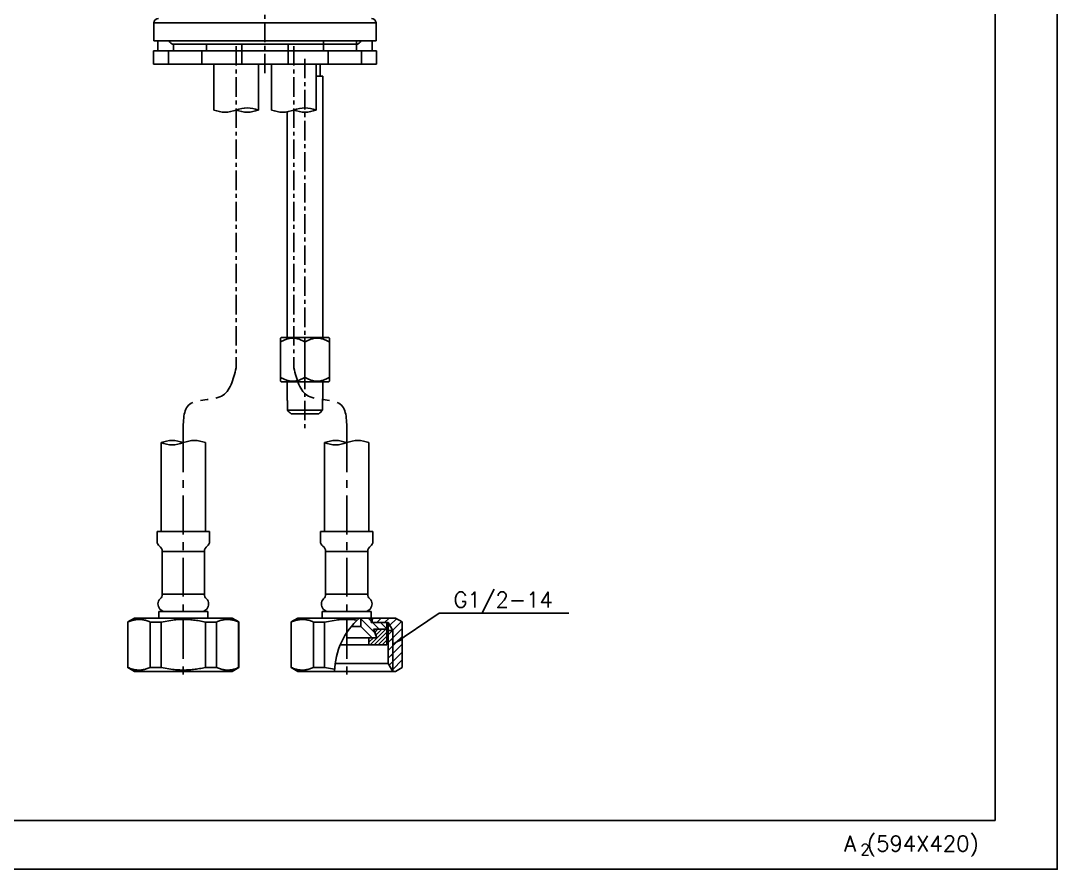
# Model space of a CAD drawing. Extents: x -4603 to -4009, y -5222 to -4802.
# Drawn here: x -4242.6 to -4009.2, y -5222.1 to -5031 of the extents above; entities that cross this region are included whole.
import ezdxf

# ---------------------------------------------------------------- set-up
doc = ezdxf.new("R2010")
doc.units = 0
doc.header["$LTSCALE"] = 7
doc.linetypes.add('CENTER', pattern=[2, 1.25, -0.25, 0.25, -0.25])
doc.layers.get('0').update_dxf_attribs({"color": 2, "linetype": 'CONTINUOUS'})
for name, color, linetype in [('CL', 1, 'CENTER'), ('D', 2, 'CONTINUOUS'), ('DIM', 2, 'CONTINUOUS'), ('DWG', 7, 'CONTINUOUS'), ('TXT', 4, 'CONTINUOUS')]:
    doc.layers.add(name, color=color, linetype=linetype)
doc.styles.add('GHS', font='ROMANS.shx', dxfattribs={"bigfont": 'GHS.shx'})
doc.dimstyles.new('ISO-25', dxfattribs={"dimtxt": 2.5, "dimasz": 2.5, "dimexe": 1.25, "dimexo": 0.625, "dimtad": 1, "dimtxsty": 'Standard', "dimcen": 2.5, "dimadec": 0, "dimazin": 0, "dimtfac": 1, "dimtmove": 0, "dimatfit": 3, "dimfxl": 1, "dimarcsym": 0})

# ---------------------------------------------------------------- blocks, each defined once
blk = doc.blocks.new('*U2')
at = {"layer": 'CL', "color": 0, "ltscale": 0.5, "transparency": 16777216}
blk.add_line((0, -59.55), (0, 97.3), dxfattribs=at)
blk = doc.blocks.new('*U4')
at = {"layer": 'CL', "color": 0, "ltscale": 0.5, "transparency": 16777216}
blk.add_line((0, 35.33), (0, -47.89), dxfattribs=at)
blk = doc.blocks.new('*U8')
at = {"layer": 'CL', "color": 0, "ltscale": 0.5, "transparency": 16777216}
blk.add_line((0, 9.22), (0, -63.18), dxfattribs=at)
blk = doc.blocks.new('*U9')
at = {"layer": 'CL', "color": 0, "ltscale": 0.5, "transparency": 16777216}
blk.add_line((0, 9.22), (0, -63.18), dxfattribs=at)

msp = doc.modelspace()

# ---------------------------------------------------------------- hatches: boundary and pattern name
at = {"layer": 'DIM'}
h = msp.add_hatch(dxfattribs=at)
h.set_pattern_fill('ANSI31', color=256, scale=5)
h.set_pattern_definition([(45, (-2335.91773, -1713.6659), (-0.44194174, 0.44194174), [])])
h.paths.add_polyline_path([(-4162.54972, -5169.92031), (-4164.19774, -5169.92031), (-4164.19774, -5171.52031), (-4160.19774, -5171.52031), (-4160.19774, -5168.02031), (-4163.19774, -5168.02031), (-4162.5015, -5169.67702), (-4162.45041, -5169.83198, -0.380378443)])

# ---------------------------------------------------------------- linework, layer by layer
at = {"color": 7, "linetype": 'Continuous'}
for p, q in [((-4212.59937, -5035.53912), (-4212.59937, -5031.53912)), ((-4162.59937, -5035.53912), (-4162.59937, -5031.53912)), ((-4212.59937, -5035.53912), (-4163.49934, -5035.53912)), ((-4211.69934, -5035.53912), (-4211.69934, -5037.83912)), ((-4167.10116, -5036.33912), (-4208.09759, -5036.33912)), ((-4200.79934, -5036.33912), (-4200.79934, -5037.83912)), ((-4174.39934, -5035.53912), (-4174.39934, -5037.83912)), ((-4163.49934, -5035.53912), (-4163.49934, -5037.83912)), ((-4212.69934, -5037.83912), (-4162.49934, -5037.83912)), ((-4212.69934, -5037.83912), (-4212.69934, -5040.83912)), ((-4201.84352, -5037.83912), (-4201.84352, -5040.83912)), ((-4173.35516, -5037.83912), (-4173.35516, -5040.83912)), ((-4162.49934, -5037.83912), (-4162.49934, -5040.83912)), ((-4212.69934, -5040.83912), (-4201.84352, -5040.83912)), ((-4201.83302, -5040.83912), (-4173.36572, -5040.83912)), ((-4175.14937, -5040.83912), (-4175.14937, -5043.53912)), ((-4173.35516, -5040.83912), (-4162.49934, -5040.83912)), ((-4174.59937, -5043.53912), (-4176.09937, -5043.53912)), ((-4174.59937, -5043.53912), (-4174.59937, -5102.33912)), ((-4182.59937, -5051.53819), (-4182.59937, -5102.33912)), ((-4183.94937, -5102.33912), (-4184.09863, -5102.48838)), ((-4184.09863, -5112.18986), (-4184.09863, -5102.48838)), ((-4173.24937, -5102.33912), (-4183.94937, -5102.33912)), ((-4173.24937, -5102.33912), (-4173.10011, -5102.48838)), ((-4173.10011, -5112.18986), (-4173.10011, -5102.48838)), ((-4178.59937, -5111.33912), (-4178.59937, -5103.33912)), ((-4183.94937, -5112.33912), (-4184.09863, -5112.18986)), ((-4183.94937, -5112.33912), (-4173.24937, -5112.33912)), ((-4182.59937, -5112.33912), (-4182.59937, -5116.53912)), ((-4174.59937, -5112.33912), (-4174.59937, -5116.53912)), ((-4173.24937, -5112.33912), (-4173.10011, -5112.18986)), ((-4182.59937, -5116.53912), (-4182.55412, -5116.53912)), ((-4182.55412, -5118.73913), (-4182.55412, -5116.53912)), ((-4174.64463, -5116.53912), (-4174.59937, -5116.53912)), ((-4174.64463, -5116.53912), (-4174.64463, -5118.7391)), ((-4182.55412, -5118.73912), (-4174.64463, -5118.73912)), ((-4181.74262, -5119.53912), (-4175.45612, -5119.53912))]:
    msp.add_line(p, q, dxfattribs=at)
at = {"color": 8, "linetype": 'Continuous', "true_color": 0x787878}
for p, q in [((-4162.59937, -5031.53912), (-4212.59937, -5031.53912)), ((-4208.22223, -5037.83912), (-4208.22223, -5036.33912)), ((-4192.7823, -5037.83912), (-4192.7823, -5036.33912)), ((-4182.41638, -5037.83912), (-4182.41638, -5036.33912)), ((-4166.97646, -5037.83912), (-4166.97646, -5035.53912)), ((-4209.30213, -5040.83912), (-4209.30213, -5037.83912)), ((-4192.84163, -5040.83912), (-4192.84163, -5037.83912)), ((-4182.35705, -5040.83912), (-4182.35705, -5037.83912)), ((-4165.89655, -5040.83912), (-4165.89655, -5037.83912))]:
    msp.add_line(p, q, dxfattribs=at)
at = {"linetype": 'Continuous'}
msp.add_lwpolyline([(-4603.17648, -5222.05463), (-4009.17648, -5222.05463), (-4009.17648, -4802.05463), (-4603.17648, -4802.05463)], close=True, dxfattribs=at)
at = {"color": 7, "linetype": 'Continuous'}
for centre, radius, start, end in [((-4211.59937, -5031.53912), 1, 90, 180), ((-4163.59937, -5031.53912), 1, 0, 90), ((-4208.09759, -5035.13912), 1.2, 199.4821476, 270), ((-4167.10116, -5035.13912), 1.2, 270, 340.5178524), ((-3936.57259, -4870.0381), 349.79868, 225.3149788, 225.5016273), ((-4420.63045, -4870.03367), 349.80483, 314.4983641, 314.6850143)]:
    msp.add_arc(centre, radius, start, end, dxfattribs=at)
for points in [[(-4178.59937, -5103.33912), (-4178.81244, -5103.2161), (-4179.24589, -5102.98703), (-4179.92451, -5102.71209), (-4180.62828, -5102.53101), (-4181.349, -5102.46714), (-4182.06972, -5102.53101), (-4182.7735, -5102.71209), (-4183.45212, -5102.98703), (-4183.88556, -5103.2161), (-4184.09863, -5103.33912)], [(-4173.10011, -5103.33912), (-4173.31318, -5103.2161), (-4173.74663, -5102.98703), (-4174.42525, -5102.71209), (-4175.12902, -5102.53101), (-4175.84974, -5102.46714), (-4176.57046, -5102.53101), (-4177.27423, -5102.71209), (-4177.95285, -5102.98703), (-4178.3863, -5103.2161), (-4178.59937, -5103.33912)], [(-4184.09863, -5111.33912), (-4183.88556, -5111.46214), (-4183.45212, -5111.69121), (-4182.7735, -5111.96615), (-4182.06972, -5112.14724), (-4181.349, -5112.2111), (-4180.62828, -5112.14724), (-4179.92451, -5111.96615), (-4179.24589, -5111.69121), (-4178.81244, -5111.46214), (-4178.59937, -5111.33912)], [(-4178.59937, -5111.33912), (-4178.3863, -5111.46214), (-4177.95285, -5111.69121), (-4177.27423, -5111.96615), (-4176.57046, -5112.14724), (-4175.84974, -5112.2111), (-4175.12902, -5112.14724), (-4174.42525, -5111.96615), (-4173.74663, -5111.69121), (-4173.31318, -5111.46214), (-4173.10011, -5111.33912)]]:
    msp.add_open_spline(points, degree=3, knots=[0, 0, 0, 0, 0.126818086, 0.252337636, 0.376587211, 0.500000006, 0.6234128, 0.747662371, 0.873181916, 1, 1, 1, 1], dxfattribs=at)
at = {"layer": 'CL'}
for p, q in [((-4205.99497, -5123.93517), (-4205.99497, -5178.82041)), ((-4169.19774, -5123.93507), (-4169.19774, -5178.82031))]:
    msp.add_line(p, q, dxfattribs=at)
msp.add_open_spline([(-4194.09636, -5109.17409), (-4194.74968, -5111.82535), (-4196.07477, -5117.20267), (-4206.0764, -5115.55376), (-4206.02128, -5121.22698), (-4205.99497, -5123.93507), (-4205.99497, -5123.9351), (-4205.99497, -5123.93514), (-4205.99497, -5123.93517)], degree=3, knots=[0, 0, 0, 0, 7.176211683, 14.554943224, 21.294074873, 21.294074873, 21.294074873, 21.29415584, 21.29415584, 21.29415584, 21.29415584], dxfattribs=at)
msp.add_spline([(-4181.09636, -5109.17409), (-4177.79665, -5115.54669), (-4170.64232, -5117.35259), (-4169.19774, -5123.93507)], degree=3, dxfattribs=at)
at = {"layer": 'D'}
for points in [[(-4199.09937, -5051.14219), (-4196.59937, -5051.64219), (-4191.59937, -5050.64219), (-4189.09937, -5051.14219)], [(-4186.09937, -5051.14219), (-4183.59937, -5051.64219), (-4178.59937, -5050.64219), (-4176.09937, -5051.14219)], [(-4200.99497, -5126.02041), (-4203.49497, -5125.52041), (-4208.49497, -5126.52041), (-4210.99497, -5126.02041)], [(-4164.19774, -5126.02031), (-4166.69774, -5125.52031), (-4171.69774, -5126.52031), (-4174.19774, -5126.02031)]]:
    msp.add_spline(points, degree=3, dxfattribs=at)
for points in [[(-4194.09937, -5051.14219), (-4193.26604, -5051.39219), (-4191.59937, -5051.89219), (-4189.9327, -5051.39219), (-4189.09937, -5051.14219)], [(-4181.09937, -5051.14219), (-4180.26604, -5051.39219), (-4178.59937, -5051.89219), (-4176.9327, -5051.39219), (-4176.09937, -5051.14219)], [(-4205.99497, -5126.02041), (-4206.8283, -5125.77041), (-4208.49497, -5125.27041), (-4210.16164, -5125.77041), (-4210.99497, -5126.02041)], [(-4169.19774, -5126.02031), (-4170.03107, -5125.77031), (-4171.69774, -5125.27031), (-4173.36441, -5125.77031), (-4174.19774, -5126.02031)]]:
    msp.add_open_spline(points, degree=3, dxfattribs=at)
at = {"layer": 'DIM'}
for p, q in [((-4201.24497, -5150.50472), (-4210.74497, -5150.50472)), ((-4164.44774, -5150.50463), (-4173.94774, -5150.50463)), ((-4201.24497, -5160.11469), (-4210.74497, -5160.11469)), ((-4164.44774, -5160.11459), (-4173.94774, -5160.11459)), ((-4158.83074, -5168.28181), (-4159.84774, -5166.52031)), ((-4158.83074, -5177.52031), (-4158.83074, -5168.28181))]:
    msp.add_line(p, q, dxfattribs=at)
at = {"layer": 'DIM', "linetype": 'Continuous'}
for p, q in [((-4166.15095, -5165.52031), (-4162.86921, -5168.80206)), ((-4164.38318, -5165.52031), (-4163.69774, -5166.20576)), ((-4163.44774, -5165.77371), (-4163.19434, -5165.52031)), ((-4162.42657, -5166.52031), (-4161.42657, -5165.52031)), ((-4160.65881, -5166.52031), (-4159.65881, -5165.52031)), ((-4159.49756, -5167.12684), (-4158.02061, -5165.64989)), ((-4163.38318, -5166.52031), (-4161.88318, -5168.02031)), ((-4161.61542, -5166.52031), (-4160.19774, -5167.93799)), ((-4159.84774, -5167.47702), (-4159.49756, -5167.12684)), ((-4159.84774, -5171.01255), (-4156.69774, -5167.86255)), ((-4158.88477, -5168.28181), (-4156.88315, -5166.28019)), ((-4159.84774, -5169.24478), (-4158.88477, -5168.28181)), ((-4159.84774, -5172.78032), (-4156.69774, -5169.63032)), ((-4159.84774, -5171.01255), (-4158.83074, -5169.99555)), ((-4158.88477, -5168.28181), (-4158.85052, -5168.24756)), ((-4159.84774, -5174.54808), (-4156.69774, -5171.39808)), ((-4159.84774, -5172.78032), (-4158.83074, -5171.76332)), ((-4159.84774, -5174.54808), (-4158.83074, -5173.53108)), ((-4159.64385, -5176.11196), (-4156.69774, -5173.16585)), ((-4158.83074, -5177.06662), (-4156.69774, -5174.93362)), ((-4159.64385, -5176.11196), (-4158.83074, -5175.29885)), ((-4158.99681, -5177.23268), (-4158.83074, -5177.06662))]:
    msp.add_line(p, q, dxfattribs=at)
at = {"layer": 'DWG'}
for p, q in [((-4163.49934, -5035.53912), (-4162.59937, -5035.53912)), ((-4199.09937, -5040.83912), (-4199.09937, -5051.14219)), ((-4189.09937, -5040.83912), (-4189.09937, -5051.14219)), ((-4189.09937, -5040.83912), (-4186.09937, -5040.83912)), ((-4186.09937, -5040.83912), (-4186.09937, -5051.14219)), ((-4176.09937, -5040.83912), (-4176.09937, -5051.14219)), ((-4210.99497, -5146.02041), (-4210.99497, -5126.02041)), ((-4200.99497, -5146.02041), (-4200.99497, -5126.02041)), ((-4174.19774, -5146.02031), (-4174.19774, -5126.02031)), ((-4164.19774, -5146.02031), (-4164.19774, -5126.02031)), ((-4200.09497, -5146.02041), (-4211.89497, -5146.02041)), ((-4211.89497, -5146.02041), (-4211.89497, -5148.2681)), ((-4200.09497, -5146.02041), (-4200.09497, -5148.2681)), ((-4163.29774, -5146.02031), (-4175.09774, -5146.02031)), ((-4175.09774, -5146.02031), (-4175.09774, -5148.268)), ((-4163.29774, -5146.02031), (-4163.29774, -5148.268)), ((-4210.74497, -5150.50472), (-4210.74497, -5160.11469)), ((-4201.24497, -5150.50472), (-4201.24497, -5160.11469)), ((-4173.94774, -5150.50463), (-4173.94774, -5160.11459)), ((-4164.44774, -5150.50463), (-4164.44774, -5160.11459)), ((-4218.49343, -5166.38556), (-4216.99494, -5165.52041)), ((-4216.99494, -5165.52041), (-4216.995, -5165.52041)), ((-4216.99494, -5165.52041), (-4194.995, -5165.52041)), ((-4211.49497, -5164.02041), (-4211.29803, -5164.02041)), ((-4211.49497, -5165.52041), (-4211.49497, -5164.02041)), ((-4211.49497, -5165.52041), (-4200.49497, -5165.52041)), ((-4200.49497, -5164.02041), (-4211.29803, -5164.02041)), ((-4210.04629, -5164.02041), (-4201.94365, -5164.02041)), ((-4200.49497, -5165.52041), (-4200.49497, -5164.02041)), ((-4200.49497, -5164.02041), (-4200.49497, -5165.52041)), ((-4194.995, -5165.52041), (-4193.49348, -5166.38731)), ((-4181.69774, -5166.38546), (-4180.19925, -5165.52031)), ((-4180.19925, -5165.52031), (-4180.19931, -5165.52031)), ((-4180.19925, -5165.52031), (-4158.19931, -5165.52031)), ((-4174.69774, -5164.02031), (-4169.19774, -5164.02031)), ((-4174.69774, -5164.02031), (-4174.50081, -5164.02031)), ((-4174.69774, -5165.52031), (-4174.69774, -5164.02031)), ((-4163.69774, -5164.02031), (-4174.50081, -5164.02031)), ((-4174.09774, -5164.02031), (-4165.14642, -5164.02031)), ((-4163.69774, -5165.52031), (-4163.69774, -5164.02031)), ((-4163.69774, -5164.02031), (-4163.69774, -5166.52031)), ((-4163.44774, -5166.52031), (-4163.44774, -5165.52031)), ((-4158.19931, -5165.52031), (-4156.69779, -5166.38721)), ((-4218.49343, -5166.38556), (-4218.49338, -5166.3855)), ((-4218.49343, -5176.65608), (-4218.49343, -5166.38556)), ((-4213.46532, -5166.40347), (-4213.46532, -5176.6203)), ((-4210.97993, -5176.61594), (-4210.97993, -5166.40566)), ((-4201.00694, -5176.61594), (-4201.00694, -5166.40566)), ((-4198.52154, -5166.40347), (-4198.52154, -5176.6203)), ((-4193.57841, -5176.64769), (-4193.57841, -5166.38976)), ((-4193.49343, -5176.65246), (-4193.49343, -5166.38737)), ((-4181.69774, -5166.38546), (-4181.69769, -5166.38541)), ((-4181.69774, -5176.65598), (-4181.69774, -5166.38546)), ((-4176.66963, -5166.40337), (-4176.66963, -5176.6202)), ((-4174.18424, -5176.61584), (-4174.18424, -5166.40556)), ((-4163.69774, -5166.52031), (-4159.84774, -5166.52031)), ((-4162.45671, -5169.7836), (-4163.19774, -5168.02031)), ((-4160.19774, -5168.02031), (-4163.19774, -5168.02031)), ((-4163.04774, -5168.02031), (-4162.46434, -5169.78973)), ((-4160.19774, -5168.02031), (-4160.19774, -5166.52031)), ((-4160.19774, -5168.02031), (-4160.19774, -5171.52031)), ((-4159.84774, -5175.75882), (-4159.84774, -5166.52031)), ((-4156.69774, -5176.65236), (-4156.69774, -5166.38727)), ((-4162.54972, -5169.92031), (-4169.19774, -5169.92031)), ((-4160.19774, -5168.28181), (-4158.83074, -5168.28181)), ((-4160.19774, -5171.52031), (-4170.64023, -5171.52031)), ((-4216.99633, -5177.52041), (-4218.49343, -5176.65608)), ((-4194.99656, -5177.52041), (-4193.49363, -5176.65269)), ((-4180.20064, -5177.52031), (-4181.69774, -5176.65598)), ((-4171.79814, -5175.75882), (-4159.84774, -5175.75882)), ((-4158.83074, -5177.52031), (-4159.84774, -5175.75882)), ((-4158.20087, -5177.52031), (-4156.69794, -5176.6526)), ((-4216.29343, -5177.52041), (-4216.99633, -5177.52041)), ((-4216.29343, -5177.52041), (-4203.26028, -5177.52041)), ((-4203.26028, -5177.52041), (-4194.99656, -5177.52041)), ((-4179.49774, -5177.52031), (-4180.20064, -5177.52031)), ((-4179.49774, -5177.52031), (-4166.46459, -5177.52031)), ((-4166.46459, -5177.52031), (-4158.20087, -5177.52031))]:
    msp.add_line(p, q, dxfattribs=at)
at = {"layer": 'DWG', "ltscale": 0.3}
for q in [(-4165.99774, -5165.67352), (-4168.16695, -5167.42031), (-4163.49774, -5169.92031), (-4163.49774, -5169.92031)]:
    msp.add_line((-4165.99774, -5167.42031), q, dxfattribs=at)
at = {"layer": 'DWG', "ltscale": 0.5}
msp.add_line((-4164.19774, -5171.52031), (-4164.19774, -5169.92031), dxfattribs=at)
at = {"layer": 'DWG', "flags": 128}
for points in [[(-4218.40846, -5166.38976), (-4218.18689, -5166.29306), (-4217.96962, -5166.20599), (-4217.75617, -5166.12821), (-4217.54609, -5166.05942), (-4217.33895, -5165.99936), (-4217.13434, -5165.94781), (-4216.93188, -5165.90458), (-4216.73117, -5165.86952), (-4216.53186, -5165.84249), (-4216.33358, -5165.8234), (-4216.13598, -5165.81218), (-4215.9387, -5165.80879), (-4215.74139, -5165.81323), (-4215.54372, -5165.8255), (-4215.34532, -5165.84565), (-4215.14584, -5165.87375), (-4214.94493, -5165.9099), (-4214.7422, -5165.95424), (-4214.53727, -5166.00692), (-4214.32976, -5166.06813), (-4214.11925, -5166.13811), (-4213.90532, -5166.21712), (-4213.6875, -5166.30546), (-4213.46532, -5166.40347)], [(-4201.00694, -5166.40566), (-4201.35574, -5166.32793), (-4201.69907, -5166.25619), (-4202.03737, -5166.19025), (-4202.3711, -5166.12997), (-4202.70069, -5166.07519), (-4203.02655, -5166.0258), (-4203.34907, -5165.98168), (-4203.66865, -5165.94273), (-4203.98565, -5165.90886), (-4204.30044, -5165.88), (-4204.61338, -5165.85609), (-4204.92481, -5165.83707), (-4205.23509, -5165.8229), (-4205.54454, -5165.81355), (-4205.8535, -5165.80899), (-4206.16232, -5165.80923), (-4206.47131, -5165.81426), (-4206.78083, -5165.82409), (-4207.0912, -5165.83874), (-4207.40277, -5165.85825), (-4207.71588, -5165.88265), (-4208.03087, -5165.91201), (-4208.34811, -5165.94637), (-4210.98001, -5166.40566)], [(-4193.57841, -5166.38976), (-4193.79997, -5166.29306), (-4194.01724, -5166.20599), (-4194.2307, -5166.12821), (-4194.44078, -5166.05942), (-4194.64792, -5165.99936), (-4194.85252, -5165.94781), (-4195.05499, -5165.90458), (-4195.25569, -5165.86952), (-4195.455, -5165.84249), (-4195.65328, -5165.8234), (-4195.85089, -5165.81218), (-4196.04817, -5165.80879), (-4196.24547, -5165.81323), (-4196.44314, -5165.8255), (-4196.64154, -5165.84565), (-4196.84102, -5165.87375), (-4197.04194, -5165.9099), (-4197.24467, -5165.95424), (-4197.44959, -5166.00692), (-4197.6571, -5166.06813), (-4197.86761, -5166.13811), (-4198.08155, -5166.21712), (-4198.29937, -5166.30546), (-4198.52154, -5166.40347)], [(-4181.61277, -5166.38966), (-4181.3912, -5166.29296), (-4181.17393, -5166.20589), (-4180.96048, -5166.12811), (-4180.7504, -5166.05932), (-4180.54325, -5165.99927), (-4180.33865, -5165.94772), (-4180.13619, -5165.90449), (-4179.93548, -5165.86942), (-4179.73617, -5165.84239), (-4179.53789, -5165.8233), (-4179.34028, -5165.81208), (-4179.14301, -5165.8087), (-4178.9457, -5165.81313), (-4178.74803, -5165.8254), (-4178.54963, -5165.84555), (-4178.35015, -5165.87365), (-4178.14923, -5165.90981), (-4177.94651, -5165.95414), (-4177.74158, -5166.00682), (-4177.53407, -5166.06803), (-4177.32356, -5166.13801), (-4177.10963, -5166.21702), (-4176.89181, -5166.30536), (-4176.66963, -5166.40337)], [(-4213.46532, -5166.40347), (-4213.37003, -5166.40358), (-4213.2739, -5166.40369), (-4213.17696, -5166.40379), (-4213.07922, -5166.4039), (-4212.98069, -5166.404), (-4212.88139, -5166.4041), (-4212.78133, -5166.4042), (-4212.68053, -5166.4043), (-4212.57902, -5166.4044), (-4212.47679, -5166.40449), (-4212.37387, -5166.40459), (-4212.27027, -5166.40468), (-4212.16601, -5166.40477), (-4212.06111, -5166.40486), (-4211.95557, -5166.40495), (-4211.84942, -5166.40503), (-4211.74267, -5166.40512), (-4211.63533, -5166.4052), (-4211.52743, -5166.40528), (-4211.41897, -5166.40536), (-4211.30998, -5166.40544), (-4211.20046, -5166.40551), (-4211.09044, -5166.40558), (-4210.97993, -5166.40566)], [(-4198.52154, -5166.40347), (-4198.61684, -5166.40358), (-4198.71296, -5166.40369), (-4198.8099, -5166.40379), (-4198.90765, -5166.4039), (-4199.00618, -5166.404), (-4199.10548, -5166.4041), (-4199.20553, -5166.4042), (-4199.30633, -5166.4043), (-4199.40785, -5166.4044), (-4199.51007, -5166.40449), (-4199.613, -5166.40459), (-4199.71659, -5166.40468), (-4199.82085, -5166.40477), (-4199.92576, -5166.40486), (-4200.03129, -5166.40495), (-4200.13744, -5166.40503), (-4200.2442, -5166.40512), (-4200.35153, -5166.4052), (-4200.45943, -5166.40528), (-4200.56789, -5166.40536), (-4200.67688, -5166.40544), (-4200.7864, -5166.40551), (-4200.89642, -5166.40558), (-4201.00694, -5166.40566)], [(-4193.49348, -5166.38731), (-4193.49346, -5166.38741), (-4193.49374, -5166.38751), (-4193.49432, -5166.38761), (-4193.4952, -5166.38771), (-4193.49639, -5166.38782), (-4193.49789, -5166.38792), (-4193.49969, -5166.38802), (-4193.5018, -5166.38812), (-4193.50423, -5166.38822), (-4193.50696, -5166.38832), (-4193.51, -5166.38843), (-4193.51335, -5166.38853), (-4193.51702, -5166.38863), (-4193.52101, -5166.38873), (-4193.52531, -5166.38883), (-4193.52992, -5166.38894), (-4193.53486, -5166.38904), (-4193.54011, -5166.38914), (-4193.54569, -5166.38924), (-4193.55158, -5166.38935), (-4193.5578, -5166.38945), (-4193.56435, -5166.38955), (-4193.57121, -5166.38965), (-4193.57841, -5166.38976)], [(-4176.66963, -5166.40337), (-4176.57434, -5166.40348), (-4176.47821, -5166.40359), (-4176.38127, -5166.4037), (-4176.28353, -5166.4038), (-4176.18499, -5166.4039), (-4176.08569, -5166.404), (-4175.98564, -5166.4041), (-4175.88484, -5166.4042), (-4175.78333, -5166.4043), (-4175.6811, -5166.40439), (-4175.57818, -5166.40449), (-4175.47458, -5166.40458), (-4175.37032, -5166.40467), (-4175.26542, -5166.40476), (-4175.15988, -5166.40485), (-4175.05373, -5166.40493), (-4174.94698, -5166.40502), (-4174.83964, -5166.4051), (-4174.73174, -5166.40518), (-4174.62328, -5166.40526), (-4174.51429, -5166.40534), (-4174.40477, -5166.40541), (-4174.29475, -5166.40549), (-4174.18424, -5166.40556)], [(-4218.49323, -5176.65631), (-4218.49324, -5176.6563), (-4218.49326, -5176.65629), (-4218.49328, -5176.65628), (-4218.49329, -5176.65627), (-4218.4933, -5176.65626), (-4218.49332, -5176.65625), (-4218.49333, -5176.65624), (-4218.49334, -5176.65623), (-4218.49335, -5176.65622), (-4218.49336, -5176.65621), (-4218.49337, -5176.6562), (-4218.49338, -5176.65619), (-4218.49339, -5176.65618), (-4218.4934, -5176.65617), (-4218.4934, -5176.65616), (-4218.49341, -5176.65615), (-4218.49341, -5176.65614), (-4218.49342, -5176.65613), (-4218.49342, -5176.65612), (-4218.49343, -5176.65611), (-4218.49343, -5176.65611), (-4218.49343, -5176.6561), (-4218.49343, -5176.65609), (-4218.49343, -5176.65608)], [(-4213.46532, -5176.6203), (-4213.68775, -5176.71881), (-4213.90581, -5176.80764), (-4214.11996, -5176.88714), (-4214.33067, -5176.95761), (-4214.53836, -5177.01931), (-4214.74345, -5177.07247), (-4214.94632, -5177.11729), (-4215.14736, -5177.15394), (-4215.34694, -5177.18253), (-4215.54542, -5177.20319), (-4215.74315, -5177.21596), (-4215.94049, -5177.22092), (-4216.13779, -5177.21806), (-4216.33538, -5177.20738), (-4216.53363, -5177.18885), (-4216.73288, -5177.16239), (-4216.93349, -5177.12792), (-4217.13583, -5177.0853), (-4217.34029, -5177.03439), (-4217.54724, -5176.975), (-4217.7571, -5176.90691), (-4217.97028, -5176.82986), (-4218.18725, -5176.74357), (-4218.40846, -5176.64769)], [(-4210.97993, -5176.61594), (-4211.09041, -5176.61608), (-4211.20041, -5176.61623), (-4211.30991, -5176.61638), (-4211.41889, -5176.61654), (-4211.52733, -5176.61669), (-4211.63522, -5176.61685), (-4211.74254, -5176.61702), (-4211.84928, -5176.61719), (-4211.95543, -5176.61736), (-4212.06096, -5176.61753), (-4212.16586, -5176.61771), (-4212.27012, -5176.61789), (-4212.37372, -5176.61808), (-4212.47664, -5176.61826), (-4212.57887, -5176.61845), (-4212.6804, -5176.61865), (-4212.7812, -5176.61884), (-4212.88127, -5176.61904), (-4212.98059, -5176.61924), (-4213.07913, -5176.61945), (-4213.17689, -5176.61966), (-4213.27386, -5176.61987), (-4213.37, -5176.62008), (-4213.46532, -5176.6203)], [(-4201.0114, -5176.61594), (-4201.36028, -5176.69336), (-4201.70366, -5176.7648), (-4202.04203, -5176.83044), (-4202.37581, -5176.89043), (-4202.70545, -5176.94492), (-4203.03135, -5176.99403), (-4203.35391, -5177.03787), (-4203.67352, -5177.07654), (-4203.99055, -5177.11013), (-4204.30537, -5177.13871), (-4204.61833, -5177.16235), (-4204.92978, -5177.1811), (-4205.24006, -5177.195), (-4205.54952, -5177.20408), (-4205.85849, -5177.20836), (-4206.1673, -5177.20785), (-4206.4763, -5177.20255), (-4206.7858, -5177.19245), (-4207.09616, -5177.17753), (-4207.40771, -5177.15775), (-4207.7208, -5177.13307), (-4208.03577, -5177.10344), (-4208.35298, -5177.0688), (-4210.98009, -5176.61594)], [(-4201.00694, -5176.61594), (-4200.89645, -5176.61608), (-4200.78645, -5176.61623), (-4200.67695, -5176.61638), (-4200.56798, -5176.61654), (-4200.45954, -5176.61669), (-4200.35165, -5176.61685), (-4200.24432, -5176.61702), (-4200.13758, -5176.61719), (-4200.03144, -5176.61736), (-4199.92591, -5176.61753), (-4199.821, -5176.61771), (-4199.71675, -5176.61789), (-4199.61315, -5176.61808), (-4199.51022, -5176.61826), (-4199.40799, -5176.61845), (-4199.30647, -5176.61865), (-4199.20566, -5176.61884), (-4199.10559, -5176.61904), (-4199.00628, -5176.61924), (-4198.90773, -5176.61945), (-4198.80997, -5176.61966), (-4198.71301, -5176.61987), (-4198.61686, -5176.62008), (-4198.52154, -5176.6203)], [(-4198.52154, -5176.6203), (-4198.29911, -5176.71881), (-4198.08106, -5176.80764), (-4197.8669, -5176.88714), (-4197.65619, -5176.95761), (-4197.4485, -5177.01931), (-4197.24342, -5177.07247), (-4197.04055, -5177.11729), (-4196.83951, -5177.15394), (-4196.63993, -5177.18253), (-4196.44145, -5177.20319), (-4196.24371, -5177.21596), (-4196.04637, -5177.22092), (-4195.84908, -5177.21806), (-4195.65148, -5177.20738), (-4195.45324, -5177.18885), (-4195.25399, -5177.16239), (-4195.05337, -5177.12792), (-4194.85103, -5177.0853), (-4194.64658, -5177.03439), (-4194.43963, -5176.975), (-4194.22977, -5176.90691), (-4194.01658, -5176.82986), (-4193.79962, -5176.74357), (-4193.57841, -5176.64769)], [(-4193.57841, -5176.64769), (-4193.57104, -5176.6479), (-4193.56402, -5176.64811), (-4193.55734, -5176.64832), (-4193.551, -5176.64853), (-4193.545, -5176.64874), (-4193.53933, -5176.64895), (-4193.534, -5176.64916), (-4193.52901, -5176.64937), (-4193.52435, -5176.64958), (-4193.52002, -5176.64979), (-4193.51602, -5176.64999), (-4193.51235, -5176.6502), (-4193.50901, -5176.65041), (-4193.506, -5176.65062), (-4193.50331, -5176.65083), (-4193.50095, -5176.65104), (-4193.49892, -5176.65125), (-4193.4972, -5176.65145), (-4193.49581, -5176.65166), (-4193.49474, -5176.65187), (-4193.49399, -5176.65207), (-4193.49355, -5176.65228), (-4193.49344, -5176.65249), (-4193.49363, -5176.65269)], [(-4181.69754, -5176.65621), (-4181.69755, -5176.6562), (-4181.69757, -5176.65619), (-4181.69759, -5176.65618), (-4181.6976, -5176.65617), (-4181.69761, -5176.65616), (-4181.69763, -5176.65615), (-4181.69764, -5176.65614), (-4181.69765, -5176.65613), (-4181.69766, -5176.65612), (-4181.69767, -5176.65612), (-4181.69768, -5176.65611), (-4181.69769, -5176.6561), (-4181.6977, -5176.65609), (-4181.69771, -5176.65608), (-4181.69771, -5176.65607), (-4181.69772, -5176.65606), (-4181.69772, -5176.65605), (-4181.69773, -5176.65604), (-4181.69773, -5176.65603), (-4181.69774, -5176.65602), (-4181.69774, -5176.65601), (-4181.69774, -5176.656), (-4181.69774, -5176.65599), (-4181.69774, -5176.65598)], [(-4176.66963, -5176.6202), (-4176.89206, -5176.71871), (-4177.11012, -5176.80755), (-4177.32427, -5176.88704), (-4177.53498, -5176.95751), (-4177.74267, -5177.01921), (-4177.94775, -5177.07237), (-4178.15063, -5177.1172), (-4178.35167, -5177.15384), (-4178.55125, -5177.18244), (-4178.74973, -5177.20309), (-4178.94746, -5177.21587), (-4179.1448, -5177.22082), (-4179.3421, -5177.21796), (-4179.53969, -5177.20728), (-4179.73794, -5177.18875), (-4179.93719, -5177.16229), (-4180.1378, -5177.12782), (-4180.34014, -5177.0852), (-4180.5446, -5177.03429), (-4180.75155, -5176.9749), (-4180.9614, -5176.90681), (-4181.17459, -5176.82977), (-4181.39156, -5176.74347), (-4181.61277, -5176.64759)], [(-4174.18424, -5176.61584), (-4174.29472, -5176.61599), (-4174.40472, -5176.61613), (-4174.51422, -5176.61628), (-4174.6232, -5176.61644), (-4174.73164, -5176.61659), (-4174.83953, -5176.61676), (-4174.94685, -5176.61692), (-4175.05359, -5176.61709), (-4175.15973, -5176.61726), (-4175.26527, -5176.61743), (-4175.37017, -5176.61761), (-4175.47443, -5176.61779), (-4175.57802, -5176.61798), (-4175.68095, -5176.61816), (-4175.78318, -5176.61835), (-4175.88471, -5176.61855), (-4175.98551, -5176.61875), (-4176.08558, -5176.61894), (-4176.18489, -5176.61915), (-4176.28344, -5176.61935), (-4176.3812, -5176.61956), (-4176.47817, -5176.61977), (-4176.57431, -5176.61999), (-4176.66963, -5176.6202)]]:
    msp.add_lwpolyline(points, dxfattribs=at)
at = {"layer": 'DWG'}
for points in [[(-4166.80641, -5165.95074), (-4166.87296, -5165.94263), (-4167.18996, -5165.90877), (-4167.50475, -5165.87991), (-4167.81769, -5165.85599), (-4168.12912, -5165.83697), (-4168.4394, -5165.8228), (-4168.74885, -5165.81345), (-4169.05781, -5165.8089), (-4169.36662, -5165.80914), (-4169.67562, -5165.81416), (-4169.98514, -5165.82399), (-4170.29551, -5165.83865), (-4170.60708, -5165.85815), (-4170.92019, -5165.88255), (-4171.23518, -5165.91191), (-4171.55242, -5165.94628), (-4174.18432, -5166.40556)], [(-4171.91954, -5177.00626), (-4174.1844, -5176.61584)]]:
    msp.add_lwpolyline(points, dxfattribs=at)
for centre, radius, start, end in [((-4210.64497, -5148.2681), 1.25, 180, 234.4214743), ((-4212.24497, -5150.50472), 1.5, 0, 54.4214743), ((-4199.74497, -5150.50472), 1.5, 125.5785257, 180), ((-4201.34497, -5148.2681), 1.25, 305.5785257, 0), ((-4173.84774, -5148.268), 1.25, 180, 234.4214743), ((-4175.44774, -5150.50463), 1.5, 0, 54.4214743), ((-4162.94774, -5150.50463), 1.5, 125.5785257, 180), ((-4164.54774, -5148.268), 1.25, 305.5785257, 0), ((-4212.24497, -5160.11469), 1.5, 314.2663389, 0), ((-4199.74497, -5160.11469), 1.5, 180, 225.7336611), ((-4175.44774, -5160.11459), 1.5, 314.2663389, 0), ((-4162.94774, -5160.11459), 1.5, 180, 225.7336611), ((-4210.04629, -5162.37041), 1.65, 134.2663389, 222.0731288), ((-4210.04629, -5162.37041), 1.65, 222.0731288, 259.6550493), ((-4201.94365, -5162.37041), 1.65, 280.3449507, 317.9268712), ((-4201.94365, -5162.37041), 1.65, 317.9268712, 45.7336611), ((-4173.24906, -5162.37031), 1.65, 134.2663389, 222.0731288), ((-4173.24906, -5162.37031), 1.65, 222.0731288, 259.6550493), ((-4165.14642, -5162.37031), 1.65, 280.3449507, 317.9268712), ((-4165.14642, -5162.37031), 1.65, 317.9268712, 45.7336611), ((-4210.04629, -5162.37041), 1.65, 259.6550493, 270), ((-4210.04629, -5162.37041), 1.65, 259.6550493, 270), ((-4201.94365, -5162.37041), 1.65, 270, 280.3449507), ((-4173.24906, -5162.37031), 1.65, 259.6550493, 270), ((-4173.24906, -5162.37031), 1.65, 259.6550493, 270), ((-4165.14642, -5162.37031), 1.65, 270, 280.3449507), ((-4162.55954, -5169.82031), 0.1, 270, 17.8090559), ((-4162.54972, -5169.82031), 0.1, 270, 21.5409759)]:
    msp.add_arc(centre, radius, start, end, dxfattribs=at)
at = {"layer": 'DWG', "color": 2}
msp.add_arc((-4155.26863, -5177.99707), 16.68036, 131.5833762, 178.3621608, dxfattribs=at)
at = {"layer": 'TXT', "color": 4}
msp.add_line((-4023.17648, -4821.05463), (-4023.17648, -5211.05463), dxfattribs=at)
at = {"layer": 'TXT', "color": 4, "linetype": 'Continuous'}
msp.add_line((-4023.17648, -5211.05463), (-4577.17648, -5211.05463), dxfattribs=at)

# ---------------------------------------------------------------- block references
at = {"layer": 'CL', "ltscale": 0.5}
for name, p in [('*U2', (-4187.59937, -4983.28912)), ('*U9', (-4194.09937, -5045.99066)), ('*U8', (-4181.09937, -5045.99066)), ('*U4', (-4178.59937, -5074.93889))]:
    msp.add_blockref(name, p, dxfattribs=at)

# ---------------------------------------------------------------- texts
at = {"color": 7, "style": 'GHS'}
for s, height, p in [('A (594X420)', 3.5, (-4057.16264, -5218.02772)), ('2', 2.5, (-4053.50895, -5218.8597))]:
    msp.add_text(s, height=height, dxfattribs=at).set_placement(p)
at = {"layer": 'D', "style": 'GHS'}
msp.add_text('G1/2-14', height=3.5, dxfattribs=at).set_placement((-4145.13275, -5163.13591))

# ---------------------------------------------------------------- leaders
at = {"layer": 'DIM'}
msp.add_leader([(-4158.83074, -5171.49144), (-4148.37662, -5164.38736), (-4119.16436, -5164.38736)], dimstyle='ISO-25', override={"dimscale": 1, "dimtad": 0}, dxfattribs=at)

doc.saveas('drawing.dxf')
